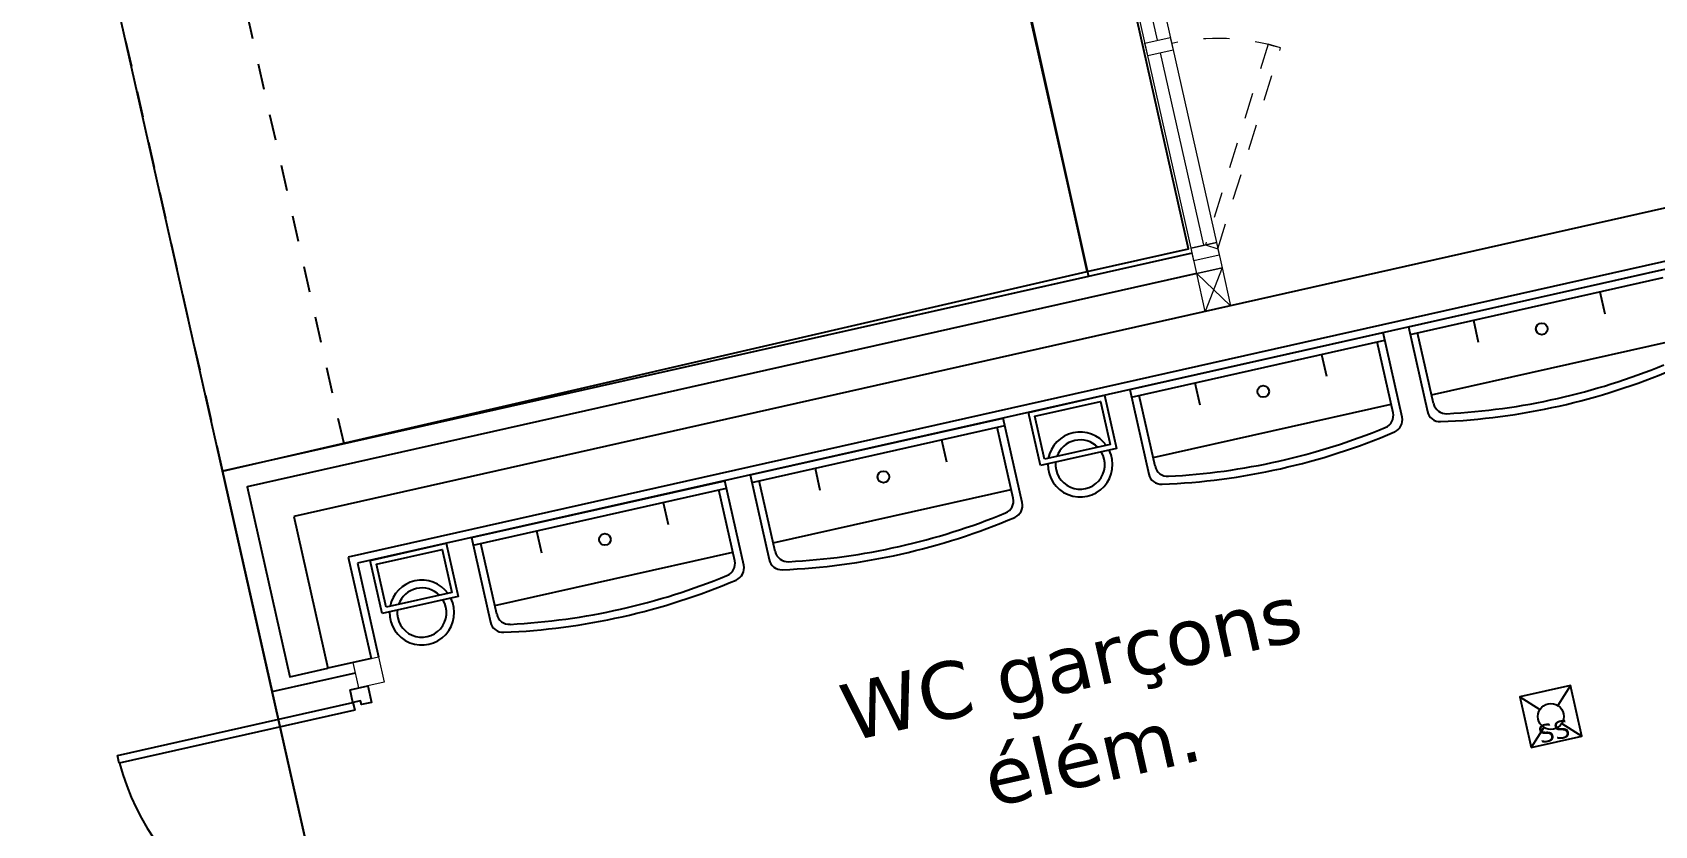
# Model space of a CAD drawing. Header units: metres. Extents: x 595893 to 596105, y 139631 to 139768.
# Drawn here: x 596012.12 to 596018.37, y 139677.74 to 139680.79 of the extents above; entities that cross this region are included whole.
import ezdxf

# ---------------------------------------------------------------- set-up
doc = ezdxf.new("R2010")
doc.units = ezdxf.units.M
doc.header["$MEASUREMENT"] = 0
doc.linetypes.add('01', pattern=[0.15, 0.1, -0.05])
doc.layers.add('01-MEN-CP-0.15', color=2, linetype='Continuous', lineweight=18)
for name, color, linetype in [('02-VU-CACHE-01-0.10', 133, '01'), ('06-TXT-DIVERS-0.20', 70, 'Continuous'), ('08-VU-0.08', 56, 'Continuous'), ('08-VU-0.13', 44, 'Continuous'), ('08-VU-0.20', 32, 'Continuous')]:
    doc.layers.add(name, color=color, linetype=linetype)
doc.styles.add('locaux 100', font='verdana.ttf', dxfattribs={"height": 0.22})
doc.styles.add('locaux 20', font='verdana.ttf', dxfattribs={"height": 0.07})

msp = doc.modelspace()

# ---------------------------------------------------------------- linework, layer by layer
at = {"color": 251, "true_color": 0x666666}
for p, q in [((596017.4228, 139679.6575), (596018.3985, 139679.8769)), ((596017.4294, 139679.6282), (596018.405, 139679.8476)), ((596018.1611, 139679.7928), (596018.1801, 139679.7085)), ((596017.6733, 139679.6831), (596017.6923, 139679.5988)), ((596016.3496, 139679.4161), (596017.3253, 139679.6355)), ((596016.3562, 139679.3868), (596017.3319, 139679.6063)), ((596017.3986, 139679.3095), (596017.3253, 139679.6355)), ((596017.4228, 139679.6575), (596017.4962, 139679.3315)), ((596017.52, 139679.3621), (596017.4587, 139679.6348)), ((596017.5126, 139679.3953), (596018.4296, 139679.6015)), ((596017.0879, 139679.5514), (596017.1069, 139679.4671)), ((596017.3639, 139679.327), (596017.3026, 139679.5997)), ((596016.3496, 139679.4161), (596016.423, 139679.0901)), ((596016.6001, 139679.4417), (596016.6191, 139679.3574)), ((596016.4468, 139679.1208), (596016.3855, 139679.3934)), ((596016.4394, 139679.1539), (596017.3564, 139679.3602)), ((596014.8862, 139679.087), (596015.8618, 139679.3064)), ((596015.9351, 139678.9804), (596015.8618, 139679.3064)), ((596014.8928, 139679.0577), (596015.8684, 139679.2771)), ((596015.9005, 139678.9979), (596015.8391, 139679.2706)), ((596015.6245, 139679.2223), (596015.6435, 139679.138)), ((596015.1367, 139679.1126), (596015.1556, 139679.0283)), ((596013.813, 139678.8456), (596014.7886, 139679.065)), ((596014.862, 139678.739), (596014.7886, 139679.065)), ((596014.8862, 139679.087), (596014.9595, 139678.761)), ((596014.9834, 139678.7916), (596014.922, 139679.0643)), ((596013.8196, 139678.8164), (596014.7952, 139679.0358)), ((596014.5513, 139678.9809), (596014.5703, 139678.8966)), ((596014.8273, 139678.7565), (596014.7659, 139679.0292)), ((596014.9759, 139678.8248), (596015.893, 139679.031)), ((596014.0635, 139678.8712), (596014.0824, 139678.7869)), ((596013.813, 139678.8456), (596013.8863, 139678.5196)), ((596013.9102, 139678.5503), (596013.8489, 139678.8229)), ((596013.9027, 139678.5834), (596014.8198, 139678.7897)), ((596017.8526, 139678.232), (596017.9298, 139678.1831)), ((596018.0477, 139678.2759), (596017.9988, 139678.1987)), ((596017.9453, 139678.1142), (596017.8965, 139678.0369)), ((596018.0143, 139678.1297), (596018.0916, 139678.0808))]:
    msp.add_line(p, q, dxfattribs=at)
for points in [[(596016.0055, 139679.1235), (596015.9594, 139679.3283), (596016.2521, 139679.3942), (596016.2982, 139679.1893)], [(596016.0206, 139679.1474), (596015.9833, 139679.3132), (596016.237, 139679.3703), (596016.2743, 139679.2044)], [(596013.4688, 139678.553), (596013.4227, 139678.7579), (596013.7154, 139678.8237), (596013.7615, 139678.6188)], [(596013.4839, 139678.5769), (596013.4466, 139678.7427), (596013.7003, 139678.7998), (596013.7376, 139678.6339)], [(596017.8965, 139678.0369), (596018.0916, 139678.0808), (596018.0477, 139678.2759), (596017.8526, 139678.232)]]:
    msp.add_lwpolyline(points, close=True, dxfattribs=at)
at = {"color": 251, "linetype": 'Continuous', "true_color": 0x666666}
for points in [[(596013.3454, 139678.2587), (596013.4137, 139678.2741), (596013.4279, 139678.2107), (596013.3889, 139678.2019), (596013.3856, 139678.2165), (596013.3564, 139678.2099)], [(596012.4495, 139678.006), (596013.3564, 139678.2099), (596013.3629, 139678.1807), (596012.4561, 139677.9767)]]:
    msp.add_lwpolyline(points, close=True, dxfattribs=at)
at = {"color": 251, "true_color": 0x666666}
for centre, radius in [((596017.937, 139679.6501), 0.0225), ((596016.8638, 139679.4087), 0.0225), ((596015.4003, 139679.0796), 0.0225), ((596014.3271, 139678.8383), 0.0225), ((596017.9721, 139678.1564), 0.05)]:
    msp.add_circle(centre, radius, dxfattribs=at)
for centre, radius, start, end in [((596017.4445, 139681.8399), 2.5495, 272.30297, 293.04661), ((596017.4379, 139681.8692), 2.5495, 273.00132, 292.34826), ((596017.5688, 139679.3731), 0.05, 192.67479, 273.00132), ((596017.3151, 139679.3161), 0.05, 292.34826, 12.67479), ((596017.3498, 139679.2985), 0.05, 293.04661, 12.67479), ((596017.5449, 139679.3424), 0.05, 192.67479, 272.30297), ((596016.1584, 139679.1271), 0.125, 36.25297, 169.09661), ((596016.3713, 139681.5986), 2.5495, 272.30297, 293.04661), ((596016.3647, 139681.6278), 2.5495, 273.00132, 292.34826), ((596016.1584, 139679.1271), 0.125, 178.78825, 26.56133), ((596016.1584, 139679.1271), 0.095, 174.26631, 31.08327), ((596016.1584, 139679.1271), 0.095, 44.43165, 160.91793), ((596016.4956, 139679.1317), 0.05, 192.67479, 273.00132), ((596016.4717, 139679.1011), 0.05, 192.67479, 272.30297), ((596015.8517, 139678.9869), 0.05, 292.34826, 12.67479), ((596015.8864, 139678.9694), 0.05, 293.04661, 12.67479), ((596014.9079, 139681.2694), 2.5495, 272.30297, 293.04661), ((596014.9013, 139681.2987), 2.5495, 273.00132, 292.34826), ((596015.0321, 139678.8026), 0.05, 192.67479, 273.00132), ((596014.7785, 139678.7456), 0.05, 292.34826, 12.67479), ((596014.8132, 139678.7281), 0.05, 293.04661, 12.67479), ((596015.0083, 139678.7719), 0.05, 192.67479, 272.30297), ((596013.6218, 139678.5566), 0.125, 36.25297, 169.09661), ((596013.8347, 139681.0281), 2.5495, 272.30297, 293.04661), ((596013.8281, 139681.0573), 2.5495, 273.00132, 292.34826), ((596013.6218, 139678.5566), 0.125, 178.78825, 26.56133), ((596013.6218, 139678.5566), 0.095, 174.26631, 31.08327), ((596013.6218, 139678.5566), 0.095, 44.43165, 160.91793), ((596013.959, 139678.5613), 0.05, 192.67479, 273.00132), ((596013.9351, 139678.5306), 0.05, 192.67479, 272.30297)]:
    msp.add_arc(centre, radius, start, end, dxfattribs=at)
at = {"color": 251, "linetype": 'Continuous', "true_color": 0x666666}
msp.add_arc((596013.3612, 139678.2178), 0.9366, 194.91356, 282.281, dxfattribs=at)
at = {"layer": '01-MEN-CP-0.15', "color": 251, "true_color": 0x666666}
for p, q in [((596016.4568, 139680.7624), (596016.1157, 139682.2795)), ((596016.6346, 139679.9722), (596016.4678, 139680.7137)), ((596016.6077, 139679.8636), (596016.7382, 139679.7392)), ((596016.7053, 139679.8856), (596016.6406, 139679.7173))]:
    msp.add_line(p, q, dxfattribs=at)
for points in [[(596016.1644, 139682.2905), (596016.6834, 139679.9832), (596016.5858, 139679.9612), (596016.0669, 139682.2686)], [(596016.5056, 139680.7734), (596016.5166, 139680.7246), (596016.419, 139680.7027), (596016.4081, 139680.7515)], [(596016.6834, 139679.9832), (596016.7053, 139679.8856), (596016.6077, 139679.8636), (596016.5858, 139679.9612)], [(596016.6834, 139679.9832), (596016.6943, 139679.9344), (596016.5968, 139679.9124), (596016.5858, 139679.9612)], [(596016.7053, 139679.8856), (596016.7382, 139679.7392), (596016.6406, 139679.7173), (596016.6077, 139679.8636)], [(596013.4551, 139678.3859), (596013.4771, 139678.2883), (596013.3795, 139678.2664), (596013.3576, 139678.364)]]:
    msp.add_lwpolyline(points, close=True, dxfattribs=at)
at = {"layer": '01-MEN-CP-0.15', "color": 251, "linetype": '01', "true_color": 0x666666}
msp.add_lwpolyline([(596016.9302, 139680.7326), (596016.8825, 139680.7475), (596016.6411, 139679.9737), (596016.6888, 139679.9588)], close=True, dxfattribs=at)
msp.add_arc((596016.6888, 139679.9588), 0.8106, 72.67479, 102.67479, dxfattribs=at)
at = {"layer": '02-VU-CACHE-01-0.10', "color": 251, "true_color": 0x666666}
msp.add_line((596013.3218, 139679.2067), (596007.4809, 139705.178), dxfattribs=at)
msp.add_lwpolyline([(596010.322, 139706.3089), (596006.9073, 139705.5409), (596012.8535, 139679.1013)], dxfattribs=at)
at = {"layer": '08-VU-0.08', "color": 251, "true_color": 0x666666}
msp.add_line((596013.4262, 139676.5549), (596013.0444, 139678.2525), dxfattribs=at)
at = {"layer": '08-VU-0.13', "color": 251, "true_color": 0x666666}
msp.add_line((596012.8535, 139679.1013), (596005.4943, 139711.824), dxfattribs=at)
at = {"layer": '08-VU-0.20', "color": 251, "true_color": 0x666666}
for p, q in [((596021.392, 139680.7859), (596013.1284, 139678.9274)), ((596021.4359, 139680.5907), (596013.3381, 139678.7696)), ((596021.2766, 139680.5242), (596013.374, 139678.7469))]:
    msp.add_line(p, q, dxfattribs=at)
at = {"layer": '08-VU-0.20'}
for p, q in [((596013.1284, 139678.9274), (596013.26, 139678.342)), ((596013.3381, 139678.7696), (596013.4259, 139678.3793)), ((596013.374, 139678.7469), (596013.4551, 139678.3859)), ((596013.4259, 139678.3793), (596013.26, 139678.342))]:
    msp.add_line(p, q, dxfattribs=at)
msp.add_lwpolyline([(596016.0461, 139682.3152), (596015.6559, 139682.2274), (596016.1858, 139679.8712), (596016.576, 139679.959)], close=True, dxfattribs=at)
for points in [[(596016.5902, 139679.9417), (596012.8535, 139679.1013), (596013.0444, 139678.2525), (596013.3664, 139678.3249)], [(596016.6077, 139679.8636), (596012.9491, 139679.0408), (596013.1137, 139678.3091), (596013.26, 139678.342)]]:
    msp.add_lwpolyline(points, dxfattribs=at)
at = {"layer": 'Defpoints'}
for points in [[(596014.622, 139671.2377), (596032.9249, 139675.354), (596024.8086, 139711.4426), (596023.4399, 139711.1348), (596022.4388, 139715.6544), (596013.4898, 139713.5504), (596014.0454, 139711.0822), (596009.4795, 139710.0553), (596016.1902, 139679.8517), (596012.8535, 139679.1013)], [(595960.8924, 139701.4577), (595970.6869, 139659.195), (595977.7472, 139661.1753), (595980.8512, 139647.6353), (595993.8816, 139650.6855), (595993.9747, 139650.1558), (596027.1548, 139654.6659), (596027.3551, 139654.6931), (596029.5561, 139655.1219), (596027.8871, 139662.499), (596025.5551, 139661.9555), (596023.0689, 139673.1016), (596014.622, 139671.2377), (596012.8535, 139679.1013), (596016.1858, 139679.8712), (596009.4795, 139710.0553), (596014.0374, 139711.1178), (596013.4903, 139713.5505)]]:
    msp.add_lwpolyline(points, close=True, dxfattribs=at)

# ---------------------------------------------------------------- texts
at = {"color": 251, "true_color": 0x666666, "insert": (596017.984, 139678.0985), "char_height": 0.07, "width": 0.902134, "attachment_point": 5, "rotation": 12.67479, "style": 'locaux 20'}
msp.add_mtext('SS', dxfattribs=at)
at = {"layer": '06-TXT-DIVERS-0.20', "color": 251, "true_color": 0x666666, "insert": (596016.1641, 139678.183), "char_height": 0.22, "width": 3.92896, "attachment_point": 5, "rotation": 12.67479, "style": 'locaux 100'}
msp.add_mtext('WC garçons\\Pélém.', dxfattribs=at)

doc.saveas('drawing.dxf')
